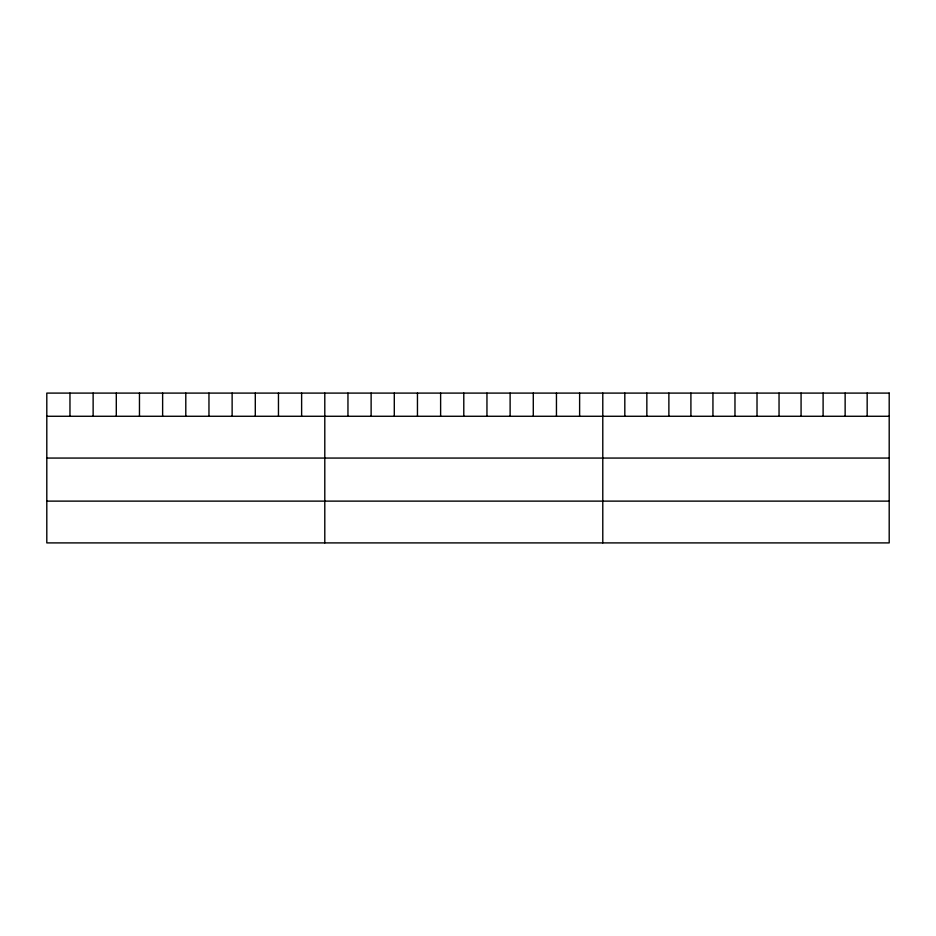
<?xml version="1.0" encoding="UTF-8"?>
<svg xmlns="http://www.w3.org/2000/svg" width="936" height="936" viewBox="0 0 936 936"><rect width="100%" height="100%" fill="white"/><g stroke="black" fill="none" stroke-linecap="round" stroke-linejoin="round"><path stroke-width="1.4" d="M46.8 416.274L889.2 416.274M46.8 458.067L889.2 458.067M46.8 501.123L889.2 501.123M867.169 393.097L867.169 416.274M845.138 393.097L845.138 416.274M823.107 393.097L823.107 416.274M801.076 393.097L801.076 416.274M779.044 393.097L779.044 416.274M757.013 393.097L757.013 416.274M734.971 393.097L734.971 416.274M712.939 393.097L712.939 416.274M690.908 393.097L690.908 416.274M668.877 393.097L668.877 416.274M646.846 393.097L646.846 416.274M624.815 393.097L624.815 416.274M602.784 393.097L602.784 542.903M579.618 393.097L579.618 416.274M556.452 393.097L556.452 416.274M533.286 393.097L533.286 416.274M510.12 393.097L510.12 416.274M486.954 393.097L486.954 416.274M463.788 393.097L463.788 416.274M440.622 393.097L440.622 416.274M417.456 393.097L417.456 416.274M394.29 393.097L394.29 416.274M371.124 393.097L371.124 416.274M347.958 393.097L347.958 416.274M324.792 393.097L324.792 542.903M301.626 393.097L301.626 416.274M278.46 393.097L278.46 416.274M255.294 393.097L255.294 416.274M232.128 393.097L232.128 416.274M208.962 393.097L208.962 416.274M185.796 393.097L185.796 416.274M162.63 393.097L162.63 416.274M139.464 393.097L139.464 416.274M116.298 393.097L116.298 416.274M93.132 393.097L93.132 416.274M69.966 393.097L69.966 416.274M889.2 393.097L46.8 393.097L46.8 542.903L889.2 542.903L889.2 393.097"/></g></svg>
